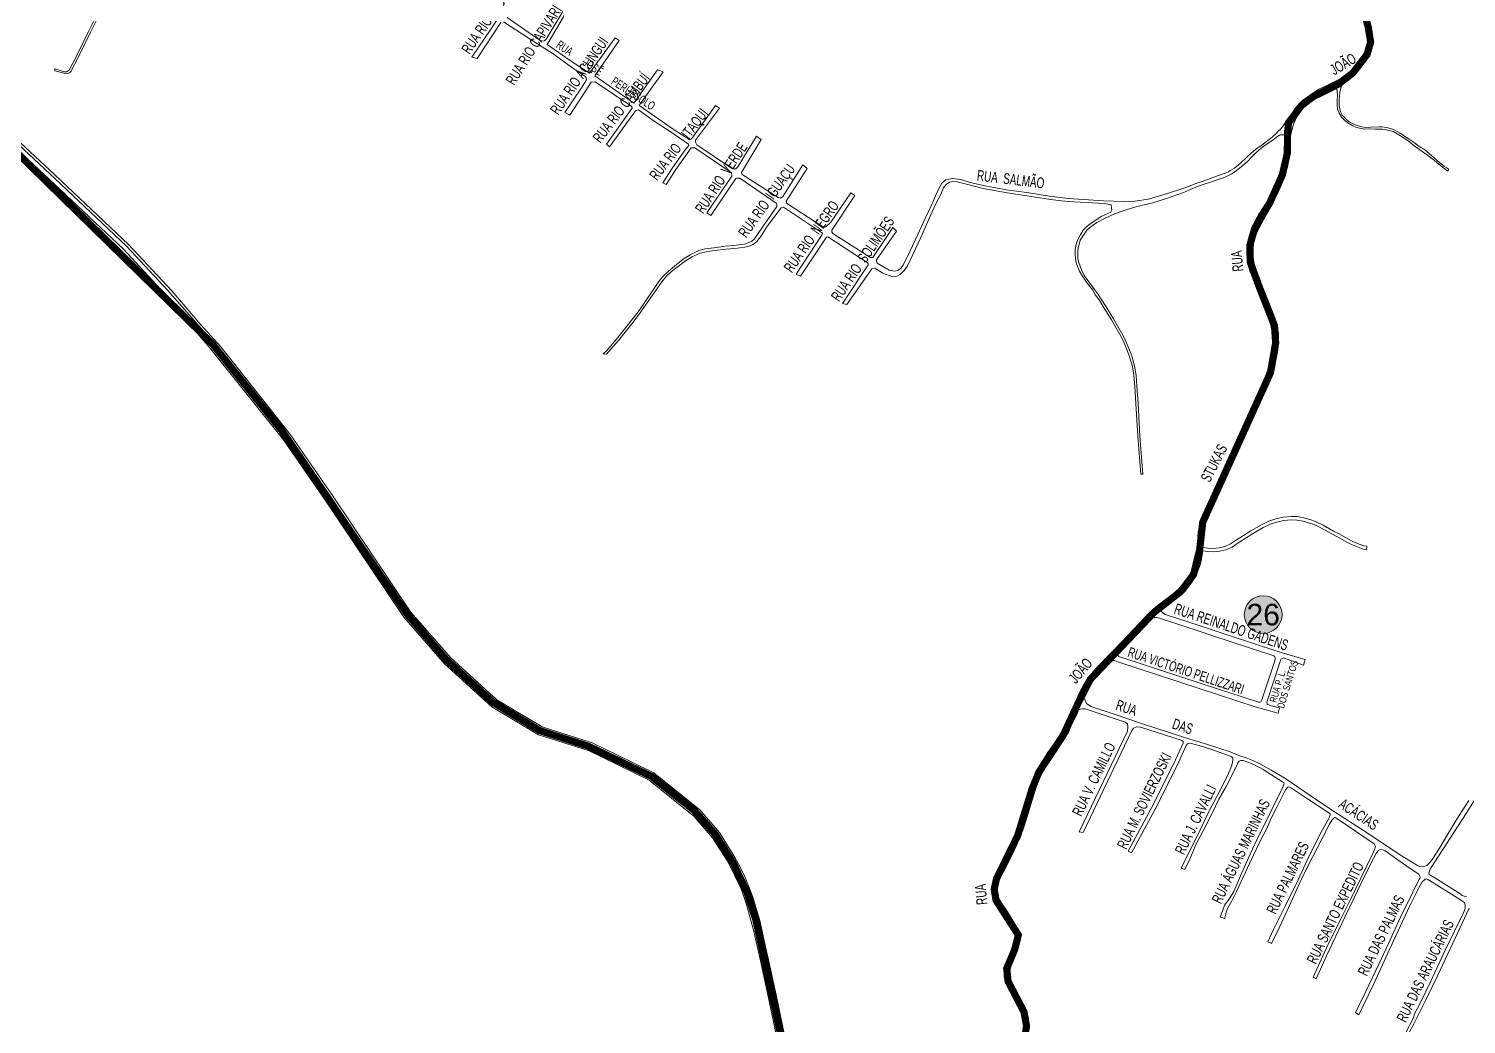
# Model space of a CAD drawing. Header units: millimetres. Extents: x 617885 to 663705, y 7172943 to 7234736.
# Drawn here: x 644964 to 646972, y 7178256 to 7179647 of the extents above; entities that cross this region are included whole.
import ezdxf
from ezdxf.enums import TextEntityAlignment as Align

# ---------------------------------------------------------------- set-up
doc = ezdxf.new("R2010")
doc.units = ezdxf.units.MM
doc.layers.add('BAIRROS', color=12, linetype='Continuous')
doc.layers.add('Escolas Municipais', color=21, linetype='Continuous')
doc.layers.add('TOP_VIAS 10.000', color=7, linetype='Continuous', lineweight=9)
doc.layers.add('VIAS', color=7, linetype='Continuous', lineweight=5)
doc.styles.add('LDUP', font='LDUP.SHX')
doc.styles.get("Standard").update_dxf_attribs({"font": 'arial.ttf'})

msp = doc.modelspace()

# ---------------------------------------------------------------- hatches: boundary and pattern name
at = {"layer": 'Escolas Municipais'}
h = msp.add_hatch(color=21, dxfattribs=at)
edge = h.paths.add_edge_path()
edge.add_arc((646688.3, 7178828.7), 26.4, 0, 360)

# ---------------------------------------------------------------- linework, layer by layer
at = {"layer": 'BAIRROS', "lineweight": 40, "ltscale": 0.3, "const_width": 10}
for points in [[(646037, 7178135.1), (645979.5, 7178402), (645967, 7178440.8), (645948.1, 7178481.1), (645923.2, 7178521.1), (645893.5, 7178554.9), (645833.9, 7178602.4), (645745.4, 7178644.8), (645677.7, 7178666.5), (645612.7, 7178705.8), (645548, 7178764.7), (645492.4, 7178829.1), (645316.6, 7179086.7), (645220.3, 7179206.7), (644718.4, 7179697.9)], [(644718.4, 7179697.9), (645220.3, 7179206.7), (645316.5, 7179086.7), (645492.4, 7178829.1), (645548, 7178764.7), (645612.7, 7178705.8), (645677.7, 7178666.5), (645745.4, 7178644.8), (645833.9, 7178602.4), (645893.5, 7178554.9), (645923.2, 7178521.1), (645948.1, 7178481.1), (645967, 7178440.8), (645979.5, 7178402), (646037, 7178135.1)], [(646829.4, 7179670.2), (646835, 7179649.6), (646838.4, 7179628.6), (646833.3, 7179611.1), (646813.7, 7179585.6), (646792.7, 7179569.4), (646757.4, 7179552), (646741.8, 7179539.9), (646723.7, 7179515.9), (646722.3, 7179502.7), (646722, 7179473.1), (646714.9, 7179442.7), (646697.5, 7179404.1), (646676.5, 7179368.7), (646669.7, 7179344.7), (646670.1, 7179321.2), (646681.1, 7179290.7), (646704, 7179232.5), (646705.7, 7179208.5), (646698.4, 7179166.6), (646603.8, 7178957.7), (646599.6, 7178919.8), (646591, 7178884.7), (646572.4, 7178860.3), (646536.9, 7178832.8), (646446.7, 7178738.2), (646430.4, 7178706.4), (646408.8, 7178659.8), (646374.9, 7178608.5), (646365.3, 7178585), (646345.2, 7178519.6), (646315.7, 7178459.6), (646312.5, 7178445.2), (646315.1, 7178429.4), (646346.2, 7178381), (646341.1, 7178360.6), (646329.9, 7178334.2), (646331.9, 7178316.1), (646354, 7178273.8), (646357.6, 7178254.3), (646354.5, 7178231)], [(646829.4, 7179670.2), (646835, 7179649.6), (646838.4, 7179628.6), (646833.3, 7179611.1), (646813.7, 7179585.6), (646792.7, 7179569.4), (646757.4, 7179552), (646741.8, 7179539.9), (646723.7, 7179515.9), (646722.3, 7179502.7), (646722, 7179473.1), (646714.9, 7179442.7), (646697.5, 7179404.1), (646676.5, 7179368.7), (646669.7, 7179344.7), (646670.1, 7179321.2), (646681.1, 7179290.7), (646704, 7179232.5), (646705.7, 7179208.5), (646698.4, 7179166.6), (646603.8, 7178957.7), (646599.6, 7178919.8), (646591, 7178884.7), (646572.4, 7178860.3), (646536.9, 7178832.8), (646446.7, 7178738.2), (646430.4, 7178706.4), (646408.8, 7178659.8), (646374.9, 7178608.5), (646365.3, 7178585), (646345.2, 7178519.6), (646315.7, 7178459.6), (646312.5, 7178445.2), (646315.1, 7178429.4), (646346.2, 7178381), (646341.1, 7178360.6), (646329.9, 7178334.2), (646331.9, 7178316.1), (646354, 7178273.8), (646357.6, 7178254.3), (646354.5, 7178231)]]:
    msp.add_lwpolyline(points, dxfattribs=at)
at = {"layer": 'Escolas Municipais', "color": 7, "lineweight": 5}
msp.add_circle((646688.3, 7178828.7), 26.4, dxfattribs=at)
at = {"layer": 'VIAS', "color": 253, "ltscale": 0.3}
for points in [[(645069.2, 7179680.7), (645049.8, 7179642.2), (645033, 7179608), (645022.6, 7179587.4), (645020.6, 7179585.6), (645018.4, 7179584.5), (645016.3, 7179584.1), (645000, 7179588.5), (645000, 7179591), (645013.3, 7179587.2), (645016.5, 7179586.8), (645020.1, 7179589.5), (645030.8, 7179610), (645046.9, 7179643.2), (645066.7, 7179682.5)], [(645632.2, 7179662.8), (645676.7, 7179631.7), (645681.8, 7179629.7), (645684.3, 7179630.2), (645686.7, 7179632.7), (645709.9, 7179671.5)], [(645714.2, 7179669.2), (645690.9, 7179630), (645688, 7179625), (645720.1, 7179602.8), (645747.1, 7179585.3), (645783, 7179634.6), (645788.3, 7179630.8), (645754.6, 7179581.2), (645808.7, 7179543.7), (645809.1, 7179543.4), (645842.1, 7179589.7), (645850, 7179586.9), (645817.1, 7179541.1), (645816.9, 7179539.7), (645817.7, 7179539.1), (645863.9, 7179507), (645887.3, 7179492.1)], [(644778.7, 7179648.9), (645000, 7179443.3), (645103.2, 7179345.8), (645163.5, 7179281.1), (645204.2, 7179233.4), (645231.8, 7179202.6), (645329.3, 7179080), (645388.2, 7178995.1), (645497.2, 7178832.6), (645553.3, 7178768.1), (645617.7, 7178709.4), (645680.7, 7178671.7), (645750.9, 7178649.4), (645836.8, 7178607.5), (645901.4, 7178555.9), (645928.5, 7178524.1), (645941.3, 7178503.9), (645943.2, 7178501), (645950.3, 7178489.3), (645957.3, 7178476.5), (645964.4, 7178461.3), (645971.1, 7178445.1), (645975.7, 7178432.3), (645979.1, 7178421.3), (645985, 7178401.1), (645990.9, 7178373.5), (645999.8, 7178333.5), (646009.9, 7178288.7), (646022, 7178229.5)], [(645623.4, 7179655.7), (645590, 7179605.4), (645582.7, 7179607.6), (645609.2, 7179646.5), (645618.6, 7179660.5)], [(645969.5, 7179343.2), (645964.1, 7179341.8), (645950.2, 7179340.2), (645938, 7179339), (645921.9, 7179337.3), (645912, 7179335.8), (645900.5, 7179333.1), (645890.6, 7179328.4), (645881.1, 7179323), (645861.6, 7179308.1), (645854, 7179301), (645847.9, 7179293.4), (645816.6, 7179248.5), (645806.4, 7179235), (645787.4, 7179211.8), (645773.5, 7179195.8), (645770.6, 7179192.7), (645766, 7179192.8), (645771.1, 7179197.8), (645784.8, 7179213.3), (645803, 7179236.1), (645816.6, 7179253.6), (645844, 7179294), (645849.3, 7179300.9), (645857.2, 7179308.6), (645865.9, 7179315.7), (645877.7, 7179325.4), (645887.8, 7179331.5), (645899.9, 7179337.2), (645908.9, 7179339.5), (645921.2, 7179341.3), (645936.4, 7179343.2), (645948.2, 7179344.2), (645963.7, 7179346.1), (645973.2, 7179350.1), (645977.6, 7179353.8), (645982.9, 7179360.9), (645989.8, 7179371.4), (646008.7, 7179398.9), (646009, 7179401.2), (646007.8, 7179403.7), (645957, 7179438.6), (645952.9, 7179438.5), (645951.4, 7179437.9), (645916.8, 7179386.3), (645910.9, 7179390.1), (645945.7, 7179441.1), (645946, 7179444), (645944.8, 7179446.4), (645894.2, 7179480.8), (645889.2, 7179481), (645867.6, 7179450.6), (645854.2, 7179429.5), (645849.6, 7179431.8), (645863.2, 7179452.9), (645880.8, 7179478), (645885.8, 7179484.2), (645885.6, 7179486.1), (645861.3, 7179502.8), (645835.8, 7179519.2), (645815.4, 7179533.7), (645812, 7179533.1), (645809.1, 7179529.1), (645775.1, 7179482.2), (645770.8, 7179485.8), (645806.8, 7179536.1), (645806.4, 7179538.7), (645754.8, 7179573.1), (645749.6, 7179572.4), (645741.9, 7179560.7), (645719.5, 7179526.4), (645712.8, 7179530.1), (645735.9, 7179564.6), (645742.7, 7179575.9), (645742.5, 7179578.9), (645740.7, 7179580.8), (645725.2, 7179591.3), (645696.3, 7179612), (645662.8, 7179633.6), (645627, 7179657)], [(646831.7, 7179650.8), (646833.2, 7179645.3), (646833.8, 7179641.1), (646834.3, 7179638), (646834.4, 7179635.9), (646834.5, 7179633.5), (646834.6, 7179630.1), (646833.9, 7179625.3), (646831.8, 7179619.3), (646828.8, 7179612.7), (646826.1, 7179607.5), (646821.7, 7179599.7), (646815.3, 7179592.1), (646810.5, 7179587.1), (646804.2, 7179583), (646796.8, 7179577.7), (646790.3, 7179574.4), (646779.1, 7179569), (646766.1, 7179562.8), (646757.1, 7179556.7), (646749.7, 7179551.8), (646743.5, 7179547.2), (646738.5, 7179542.2), (646732.7, 7179535.1), (646729.6, 7179530.5), (646726.9, 7179526.8), (646722.8, 7179521.8), (646720.2, 7179518), (646716.8, 7179511.8), (646713, 7179507.4), (646709.3, 7179504), (646706.3, 7179500.7), (646700.8, 7179495.7), (646686.2, 7179484.7), (646680, 7179480.5), (646672.1, 7179473.9), (646665.1, 7179467.2), (646656.2, 7179459), (646651.2, 7179454.8), (646648.2, 7179452.6), (646645.1, 7179450.6), (646642.2, 7179449), (646639.9, 7179447.5), (646635.3, 7179445.3), (646626, 7179442.2), (646616.7, 7179438.7), (646604.3, 7179434.4), (646600, 7179433), (646595.4, 7179431.4), (646580.4, 7179425.6), (646556, 7179417.5), (646528.2, 7179409.1), (646509, 7179406.3), (646493.9, 7179405.6), (646465.1, 7179406.7), (646415.9, 7179410), (646400.8, 7179411.8), (646389.9, 7179413.1), (646357.9, 7179418.4), (646329.4, 7179422.3), (646297.7, 7179428.2), (646278.7, 7179432.6), (646265.7, 7179436.7), (646253.7, 7179437.9), (646248.9, 7179437.2), (646244.9, 7179436.2), (646239.5, 7179431.5), (646235.6, 7179424.7), (646231, 7179414.5), (646224.3, 7179399.9), (646216.2, 7179382.3), (646205.4, 7179358.7), (646194.9, 7179336.8), (646185.1, 7179316.7), (646181.9, 7179312.7), (646178.8, 7179310.1), (646173.7, 7179308.3), (646165.8, 7179309.9), (646149, 7179319.8), (646148, 7179322.3), (646148.2, 7179324.2), (646175.8, 7179364.5), (646170.9, 7179369.4), (646142.7, 7179327.7), (646139.7, 7179327.4), (646086.8, 7179361.3), (646085.6, 7179363.3), (646085.6, 7179365.7), (646117.6, 7179414.4), (646112.1, 7179417.9), (646084, 7179376.9), (646077.2, 7179370.4), (646074.6, 7179369.6), (646022.2, 7179403.5), (646021.7, 7179406.2), (646051, 7179452), (646044.9, 7179456.9), (646017.3, 7179412.8), (646014.1, 7179410.7), (646010.6, 7179411.3), (645960.2, 7179443.6), (645959.4, 7179446.5), (645986.7, 7179492.3), (645980.4, 7179497.3), (645954.5, 7179454.4), (645951.4, 7179451.3), (645946.9, 7179451.6), (645897.1, 7179485.1), (645895, 7179488.6), (645895.2, 7179491.4), (645928.5, 7179536.1), (645922.9, 7179539.9), (645890, 7179494), (645887.3, 7179492.1)], [(646460, 7178758.8), (646470.7, 7178769.9), (646478.6, 7178778), (646499.6, 7178800), (646515.1, 7178816.1), (646528.2, 7178830.1), (646533.8, 7178835.2), (646540.6, 7178841.3), (646551.6, 7178849.8), (646561.2, 7178856.8), (646572.4, 7178866.1), (646581.2, 7178877.1), (646587.3, 7178886.9), (646591.9, 7178898.4), (646594.4, 7178907.9), (646595.7, 7178915.9), (646596.4, 7178929.3), (646597.5, 7178944.3), (646600, 7178956.1), (646601.1, 7178961.4), (646607, 7178976.1), (646621.6, 7179007.5), (646678.9, 7179133.9), (646691.3, 7179161.5), (646696.3, 7179174.9), (646698.2, 7179185.1), (646700.2, 7179196.4), (646701.8, 7179209.6), (646701.5, 7179221.1), (646697.4, 7179240.1), (646684.4, 7179273.1), (646683.6, 7179274.8), (646679.9, 7179282.9), (646676.5, 7179292.3), (646673.1, 7179300.6), (646670, 7179307.3), (646667.8, 7179315.8), (646666.4, 7179322.4), (646666, 7179326.9), (646665.8, 7179331.5), (646665.8, 7179335.9), (646666.2, 7179341.6), (646666.9, 7179346.3), (646667.5, 7179351.2), (646668.8, 7179358), (646670.4, 7179362.7), (646672.5, 7179368.6), (646674.2, 7179372.7), (646677.9, 7179380.5), (646682.1, 7179387.9), (646688.4, 7179397.4), (646691.8, 7179403.2), (646697.5, 7179412.8), (646701.9, 7179422.2), (646706, 7179431.5), (646708.8, 7179438.3), (646712, 7179446.4), (646714.6, 7179455.4), (646718, 7179467.3), (646719.3, 7179476), (646719.3, 7179485), (646719.4, 7179489.1), (646719.3, 7179493.5), (646719.1, 7179496.5), (646718.2, 7179498.3), (646716.9, 7179498.8), (646712.5, 7179498.8), (646711.2, 7179498.6), (646708.7, 7179497), (646702, 7179492.2), (646687.9, 7179482.2), (646682.4, 7179477.4), (646677.3, 7179473.4), (646672.8, 7179468.6), (646666.1, 7179461.3), (646659.8, 7179455.9), (646651, 7179449), (646644.4, 7179444.7), (646636.1, 7179440.5), (646621.6, 7179435.1), (646600, 7179428), (646597.4, 7179427.1), (646577.1, 7179418.3), (646553.1, 7179410), (646533.9, 7179403.9), (646511.8, 7179398.9), (646492.8, 7179392.8), (646480.3, 7179388.5), (646465.5, 7179381.7), (646456, 7179376.5), (646445.4, 7179368.9), (646441.9, 7179365.9), (646436.4, 7179357.5), (646432.7, 7179351.8), (646431, 7179345.7), (646429.2, 7179339.2), (646429.2, 7179334), (646429.3, 7179325.6), (646430.6, 7179320.4), (646434.4, 7179310.4), (646438.2, 7179302.3), (646446.3, 7179291.6), (646452.6, 7179283), (646458.1, 7179275.2), (646461, 7179270.8), (646468.8, 7179258.6), (646479, 7179241.9), (646488.3, 7179225.8), (646494, 7179216), (646499.7, 7179202.7), (646504.6, 7179190), (646508.7, 7179175.8), (646510.8, 7179162.9), (646511.9, 7179147.6), (646513.6, 7179123.9), (646516, 7179078), (646520.3, 7179025), (646517.2, 7179024.7), (646512.9, 7179077.8), (646510.4, 7179123.7), (646508.8, 7179147.4), (646507.7, 7179162.5), (646505.6, 7179175.1), (646501.7, 7179189), (646496.8, 7179201.5), (646491.1, 7179214.6), (646485.6, 7179224.2), (646476.3, 7179240.3), (646466.1, 7179257), (646459.1, 7179268.6), (646454.2, 7179275.1), (646450.1, 7179281.9), (646444.3, 7179289.6), (646436.3, 7179300.5), (646431.6, 7179308.4), (646427.5, 7179318.9), (646425.9, 7179325.5), (646425.4, 7179333), (646425.5, 7179339), (646427.5, 7179347.4), (646429.4, 7179352.7), (646433, 7179359.5), (646437, 7179366.1), (646442.4, 7179371.5), (646449.3, 7179376.7), (646462.9, 7179385.4), (646475.3, 7179390.8), (646476.6, 7179393.9), (646476.5, 7179397.1), (646475.7, 7179401), (646466.4, 7179402.9), (646415.6, 7179405.9), (646401.9, 7179407.4), (646388.2, 7179409.2), (646358.1, 7179413.9), (646330.6, 7179417.7), (646296.9, 7179424.2), (646277.3, 7179429), (646264.4, 7179432.3), (646260.8, 7179433.4), (646254.5, 7179433.6), (646250.2, 7179432.9), (646245.2, 7179429.7), (646241.2, 7179424.3), (646238.3, 7179416.5), (646230.6, 7179401.6), (646221.1, 7179381), (646210.1, 7179355.7), (646191.4, 7179316.1), (646186.9, 7179309.6), (646181.7, 7179304.3), (646176.2, 7179301.3), (646169.3, 7179301.1), (646156.7, 7179305.7), (646145.5, 7179312.8), (646141.6, 7179311.8), (646106.7, 7179261.8), (646100.5, 7179263.3), (646136.2, 7179317.5), (646136.3, 7179319.6), (646080.2, 7179356.5), (646078.1, 7179356.1), (646041.7, 7179301.3), (646035.8, 7179304.1), (646072, 7179359.9), (646072.6, 7179361.8), (646018.1, 7179397.8), (646014.8, 7179397.2), (645994.4, 7179369.8), (645987.2, 7179358.4), (645981, 7179349.8), (645975.9, 7179345.9), (645969.5, 7179343.2)], [(646460, 7178758.8), (646455.8, 7178754.8)], [(646460, 7178758.8), (646455.8, 7178754.8)], [(646455.8, 7178754.8), (646460, 7178758.8)], [(646353.4, 7178253.5), (646352.5, 7178263.1), (646350.4, 7178271.6), (646343.6, 7178284.3), (646335.4, 7178300.6), (646329.2, 7178312.6), (646326.6, 7178322.3), (646326.5, 7178332.1), (646328.7, 7178342.2), (646337.8, 7178363.7), (646339.8, 7178370.9), (646341.2, 7178375.7), (646341.4, 7178380.6), (646324.5, 7178409), (646316.1, 7178420.7), (646310.9, 7178430.1), (646308.8, 7178441.7), (646309.2, 7178450), (646311.4, 7178458.7), (646317.7, 7178471.9), (646325, 7178485.3), (646329.4, 7178494.5), (646335.9, 7178508.4), (646340.6, 7178519.8), (646344.8, 7178530.3), (646351, 7178548.3), (646360.7, 7178581), (646365.6, 7178596), (646369.8, 7178605.7), (646373.9, 7178614.4), (646379.5, 7178623.6), (646387.3, 7178635.8), (646397.1, 7178649.9), (646403.9, 7178659.7), (646409, 7178668.3), (646414.3, 7178679.8), (646420.5, 7178692.4), (646426, 7178705.4), (646430, 7178715.9), (646432.7, 7178721.8), (646437.4, 7178729.9), (646441.8, 7178737.5), (646448.4, 7178746), (646455.8, 7178754.8)], [(646361.4, 7178253.8), (646360.4, 7178264.4), (646358, 7178274.4), (646350.7, 7178288), (646342.5, 7178304.2), (646336.7, 7178315.5), (646334.6, 7178323.4), (646334.5, 7178331.3), (646336.4, 7178339.8), (646345.4, 7178361.1), (646347.5, 7178368.7), (646349.2, 7178374.4), (646349.5, 7178382.6), (646331.2, 7178413.3), (646322.9, 7178425), (646318.6, 7178432.9), (646316.9, 7178442.2), (646317.1, 7178448.8), (646319, 7178456), (646324.8, 7178468.3), (646332.2, 7178481.7), (646336.7, 7178491.1), (646343.2, 7178505.1), (646348, 7178516.7), (646352.3, 7178527.5), (646358.6, 7178545.9), (646368.4, 7178578.6), (646373.1, 7178593.2), (646377.1, 7178602.4), (646381, 7178610.6), (646386.3, 7178619.3), (646394, 7178631.4), (646403.7, 7178645.3), (646410.6, 7178655.4), (646416.1, 7178664.6), (646421.5, 7178676.4), (646427.7, 7178689.1), (646430.4, 7178695.4), (646433.2, 7178696.5), (646435.6, 7178697.1), (646439.7, 7178697.2), (646495.5, 7178678.5), (646498.6, 7178676), (646499.2, 7178671.7), (646498.9, 7178666), (646431.2, 7178525.3), (646436.9, 7178524.3), (646504.5, 7178665.6), (646507.3, 7178670.1), (646511.6, 7178671.7), (646516.8, 7178671.4), (646573.6, 7178653), (646576.6, 7178651.5), (646576.4, 7178648.8), (646565.8, 7178625.8), (646535.1, 7178563.6), (646499.7, 7178498.1), (646504.2, 7178495.8), (646540.3, 7178562), (646570.6, 7178623.1), (646580.5, 7178645.9), (646582.6, 7178648.1), (646586.2, 7178649.2), (646600, 7178645.1), (646616.5, 7178640.1), (646643.7, 7178630.6), (646645.8, 7178628.5), (646645.8, 7178626.1), (646645.4, 7178622.1), (646644, 7178617.1), (646639.9, 7178606.5), (646630.6, 7178587.7), (646613, 7178554.3), (646600, 7178528.1), (646573.5, 7178474.4), (646578.7, 7178472.3), (646586, 7178487.1), (646594.7, 7178508.6), (646600, 7178518.5), (646604.4, 7178526.6), (646617.6, 7178552.1), (646626.3, 7178570.8), (646636.7, 7178588.6), (646651.9, 7178618.7), (646653, 7178621.5), (646654.5, 7178623.7), (646656.9, 7178625), (646660.2, 7178624.8), (646666.9, 7178622.6), (646675, 7178619.1), (646688.2, 7178612.2), (646715.4, 7178595.2), (646717.2, 7178594), (646717.4, 7178593.1), (646717.1, 7178591.4), (646713.8, 7178583.2), (646705.5, 7178566.9), (646695.1, 7178545.8), (646682.7, 7178521), (646670.2, 7178493.9), (646656.5, 7178463.9), (646647.3, 7178441.8), (646640.5, 7178430.9), (646634.3, 7178422.6), (646631.3, 7178414.5), (646629.7, 7178409.9), (646628.8, 7178405.8), (646634.8, 7178404.2), (646636.5, 7178412.9), (646639.1, 7178418.8), (646644.5, 7178428.8), (646651, 7178441.9), (646669.6, 7178481.9), (646684.6, 7178513.1), (646693.4, 7178529.8), (646700, 7178545.3), (646707.8, 7178560.6), (646717.6, 7178579.9), (646720.1, 7178584.5), (646721.8, 7178586.7), (646722.7, 7178587.5), (646724, 7178587.8), (646725.1, 7178587.6), (646727.9, 7178586), (646751.4, 7178570.5), (646778.4, 7178552.4), (646781.9, 7178550.3), (646781.9, 7178548.9), (646781.2, 7178547.6), (646780, 7178543.9), (646767, 7178520.3), (646749.5, 7178485.4), (646737, 7178458.3), (646719.4, 7178422.3), (646702.2, 7178387.6), (646694.9, 7178371.4), (646699.8, 7178369.3), (646710.4, 7178391.1), (646723.2, 7178418), (646741.9, 7178459.3), (646757, 7178489.8), (646770.1, 7178515.1), (646780.9, 7178535.9), (646784.8, 7178542.1), (646787, 7178544.4), (646787.6, 7178545.3), (646789, 7178545), (646791, 7178544), (646814.4, 7178528), (646843.4, 7178508.2), (646845.2, 7178504.6), (646844.9, 7178503.1), (646844.2, 7178501.3), (646841.4, 7178494.8), (646824.6, 7178460.5), (646810.9, 7178431.6), (646797.6, 7178405.5), (646776.9, 7178362.9), (646758.2, 7178322.1), (646762.5, 7178319.8), (646776.7, 7178351.9), (646802.2, 7178406.1), (646814.9, 7178432.1), (646830.2, 7178464.1), (646842.4, 7178488.1), (646846.8, 7178495.7), (646849.3, 7178499.1), (646851.1, 7178500), (646853.1, 7178500.3), (646855, 7178499.9), (646858.5, 7178498.4), (646891, 7178475.8), (646905.7, 7178465.9), (646907.6, 7178461.7), (646907.1, 7178459.9), (646906.2, 7178458.8), (646897.4, 7178440.8), (646880, 7178405.9), (646863.3, 7178369.2), (646850, 7178340.1), (646831, 7178301), (646817.3, 7178272.7), (646822.1, 7178269.3), (646842.3, 7178311.9), (646864.5, 7178360.8), (646892.5, 7178420.9), (646905.9, 7178446.9), (646910.3, 7178455.1), (646913.5, 7178458.2), (646914.5, 7178458.9), (646916.6, 7178459.3), (646918.4, 7178458.4), (646920.5, 7178457.2), (646947.7, 7178440.6), (646965.4, 7178429), (646969.4, 7178426.5), (646970.4, 7178422.4), (646970.4, 7178418.6), (646969.9, 7178416.8), (646968, 7178411.8), (646942.3, 7178359.9), (646922.3, 7178316.6), (646907, 7178284.8), (646899.8, 7178270.7), (646898.4, 7178265.8), (646896.7, 7178262.6), (646888.1, 7178245.6)], [(646888.7, 7178237.9), (646898.5, 7178257), (646916, 7178291.3), (646931.6, 7178323.8), (646960.3, 7178384.6), (646975.9, 7178418.7)]]:
    msp.add_lwpolyline(points, dxfattribs=at)
at = {"layer": 'VIAS', "color": 253}
for points in [[(644772.5, 7179642.4), (645000, 7179429.6), (645095.8, 7179339), (645153.2, 7179277.3), (645216.6, 7179205.3), (645322.1, 7179074.6), (645380.8, 7178990), (645490.1, 7178827.2), (645546.8, 7178761.8), (645612.3, 7178702.1), (645677, 7178663.5), (645747.5, 7178641), (645831.9, 7178599.9), (645895.1, 7178549.4), (645921.3, 7178518.7), (645941.3, 7178487.6), (645942.9, 7178485), (645949.6, 7178472.6), (645956.5, 7178457.8), (645963.1, 7178442), (645967.6, 7178429.6), (645970.9, 7178418.8), (645976.7, 7178398.9), (645982.6, 7178371.7), (645991.4, 7178331.6), (646001.5, 7178286.9), (646013.6, 7178227.7)], [(644776.6, 7179646.7), (645000, 7179438), (645100.1, 7179343.3), (645157.8, 7179281.4), (645225, 7179205.1), (645326.9, 7179078.2), (645385.7, 7178993.4), (645494.8, 7178830.8), (645551.1, 7178766), (645615.9, 7178707), (645679.5, 7178669), (645749.8, 7178646.6), (645835.2, 7178605), (645899.3, 7178553.7), (645926.1, 7178522.3), (645941.3, 7178499.8), (645948.4, 7178488.1), (645955.3, 7178475.5), (645962.4, 7178460.4), (645969, 7178444.3), (645973.6, 7178431.6), (645977, 7178420.6), (645982.8, 7178400.5), (645988.7, 7178373), (645997.6, 7178333), (646007.7, 7178288.2), (646019.8, 7178229)], [(644770.5, 7179640.2), (645000, 7179424.8), (645073.7, 7179356), (645154.9, 7179270.7), (645177.1, 7179245.8), (645198.9, 7179221.7), (645214.5, 7179204.3), (645319.7, 7179072.8), (645378.3, 7178988.3), (645487.7, 7178825.3), (645544.6, 7178759.7), (645610.5, 7178699.7), (645675.8, 7178660.7), (645746.4, 7178638.3), (645830.3, 7178597.3), (645893, 7178547.2), (645918.9, 7178516.9), (645940.3, 7178483.6), (645958.8, 7178445.5), (645966, 7178425.2), (645971.5, 7178405.2), (645976, 7178387.6), (645986.3, 7178343.1), (645998.7, 7178286.4), (646014.5, 7178210.8)], [(646600, 7178732.8), (646681.5, 7178706.2), (646683.4, 7178706.1), (646685, 7178707), (646686.4, 7178709.8), (646704.5, 7178764.2), (646705.2, 7178767.2), (646704.7, 7178769.8), (646703.1, 7178771.1), (646615.3, 7178800), (646600, 7178805), (646546.4, 7178822.7), (646543.4, 7178823.9), (646539.4, 7178824.5), (646533.8, 7178824.4), (646520.9, 7178810.6), (646510.7, 7178800), (646484.4, 7178772.5), (646486.7, 7178770.2), (646491, 7178768.5), (646600, 7178732.8)]]:
    msp.add_lwpolyline(points, dxfattribs=at)
at = {"layer": 'VIAS', "color": 253, "flags": 128}
for points in [[(646838.3, 7179650.1), (646840, 7179642), (646841.8, 7179633.6), (646842.3, 7179629.9), (646841.6, 7179625), (646839.7, 7179618.2), (646835.3, 7179609.7), (646830.9, 7179602.5), (646825.4, 7179595.1), (646817.1, 7179585), (646807.9, 7179577.3), (646803.7, 7179573.3), (646799.5, 7179569.6), (646797.4, 7179566.7), (646796.6, 7179564), (646795.8, 7179560.8), (646795.3, 7179557.8), (646794.9, 7179553.1), (646794.3, 7179547.5), (646794.2, 7179543), (646794.3, 7179540.1), (646795.3, 7179535.3), (646796.5, 7179530.9), (646798.7, 7179526.3), (646802.1, 7179522.7), (646806, 7179518.9), (646810.8, 7179515.9), (646816, 7179513.5), (646821.4, 7179511.6), (646826, 7179510.3), (646831.1, 7179509.4), (646838.5, 7179509.7), (646850.3, 7179510.2), (646854.4, 7179510.3), (646860.3, 7179509.4), (646866.4, 7179507.8), (646872.3, 7179505.5), (646878.9, 7179501.8), (646891, 7179493.7), (646892.1, 7179493), (646893.7, 7179492.1), (646900.8, 7179487.1), (646901.9, 7179486.1), (646906.1, 7179482.7), (646914.2, 7179477.8), (646923.5, 7179470.2), (646931.9, 7179462.8), (646937.3, 7179457.9), (646941.5, 7179454.9), (646944.7, 7179452.8), (646947.2, 7179451.1), (646946.5, 7179448.3), (646944.2, 7179449.6), (646938.6, 7179453.7), (646927.6, 7179463), (646916.5, 7179471.7), (646899.3, 7179483.5), (646893.1, 7179488.5), (646886, 7179493.8), (646875.5, 7179500.4), (646869.8, 7179503.5), (646862.2, 7179505.6), (646855.1, 7179507), (646848.2, 7179507), (646845.1, 7179507), (646837.2, 7179507.2), (646830.1, 7179507), (646822.8, 7179508.3), (646817.6, 7179509.7), (646813.5, 7179511.4), (646807.8, 7179514.8), (646802.6, 7179518.6), (646798, 7179523.3), (646794.4, 7179529.1), (646792.2, 7179534.7), (646791.6, 7179541.3), (646791.5, 7179545.5), (646792.1, 7179554.8), (646791.8, 7179558.9), (646791.8, 7179559.7), (646791.6, 7179561.5), (646790.6, 7179562.6), (646789.2, 7179563), (646788.3, 7179563), (646785.6, 7179562.2), (646774.4, 7179557.5), (646762.1, 7179550.9), (646755.3, 7179546.9), (646750.3, 7179543.5), (646746.7, 7179539.5), (646742.8, 7179535.2), (646738.8, 7179529.2), (646735.4, 7179523.9), (646733, 7179519), (646730.6, 7179513.7), (646728.6, 7179506.9), (646726.9, 7179500.1), (646726.6, 7179496), (646726.5, 7179492.1), (646726.4, 7179487.3), (646726.2, 7179481.8), (646725.3, 7179475.2), (646724.3, 7179466.8), (646722.1, 7179453.9), (646717.1, 7179438.4), (646713.7, 7179428.9), (646707.4, 7179414.8), (646700.6, 7179401.5), (646694.9, 7179392.3), (646690.4, 7179383.6), (646686.3, 7179376.2), (646682.5, 7179368.9), (646680.8, 7179365.2), (646678.4, 7179359.5), (646676.3, 7179352.4), (646674.9, 7179347.1), (646674.2, 7179341.2), (646674, 7179335.9), (646673.9, 7179331.2), (646674.2, 7179327.7), (646675.1, 7179322.1), (646675.4, 7179321), (646676.6, 7179316.5), (646678.5, 7179311), (646682.5, 7179299.8), (646686.8, 7179287.8), (646693.4, 7179271.7), (646705.1, 7179242.4), (646709.5, 7179222), (646709.8, 7179209.2), (646709.6, 7179207.3), (646709, 7179202.3), (646708.1, 7179195.3), (646706.1, 7179183.7), (646704, 7179172.8), (646698.7, 7179158.4), (646686.2, 7179130.6), (646628.9, 7179004.1), (646614.4, 7178972.9), (646608.8, 7178959.1), (646605.4, 7178943.2), (646604.4, 7178928.8), (646604.1, 7178922.5), (646610.9, 7178921.6), (646618.2, 7178921.2), (646627.1, 7178922.1), (646634.6, 7178923.8), (646642.5, 7178927.4), (646650.8, 7178933.2), (646655.5, 7178936.1), (646671, 7178945.5), (646686, 7178954.3), (646696.3, 7178959.3), (646705.9, 7178962.3), (646716.1, 7178964.8), (646727.9, 7178965.8), (646735.9, 7178965.5), (646745, 7178963.8), (646753.6, 7178961.4), (646761.3, 7178958.9), (646771.9, 7178953.5), (646786.5, 7178945.4), (646794.2, 7178941.3), (646806.5, 7178934.6), (646813.5, 7178931), (646820.2, 7178927.8), (646829.1, 7178924.6), (646833.1, 7178924.3), (646832.8, 7178919.7), (646828.1, 7178920), (646818.5, 7178923.6), (646811.5, 7178926.8), (646804.4, 7178930.5), (646792, 7178937.2), (646784.3, 7178941.3), (646769.8, 7178949.4), (646759.5, 7178954.6), (646752.2, 7178957), (646743.9, 7178959.3), (646735.3, 7178960.8), (646728, 7178961.2), (646716.8, 7178960.2), (646707.2, 7178957.9), (646698, 7178955), (646688.2, 7178950.2), (646673.3, 7178941.5), (646655.5, 7178930.4), (646653.5, 7178929.1), (646644.9, 7178923.1), (646636.2, 7178919.2), (646627.9, 7178917.3), (646618.3, 7178916.4), (646610.5, 7178916.7), (646603.8, 7178917.6), (646603.7, 7178915), (646602.2, 7178906.2), (646600, 7178897.9), (646599.5, 7178895.9), (646594.5, 7178883.2), (646587.8, 7178872.4), (646578.2, 7178860.5), (646566.1, 7178850.4), (646556.3, 7178843.4), (646545.7, 7178835.2), (646546.4, 7178832.9), (646548.8, 7178830.1), (646551.4, 7178828.9), (646600, 7178812.9), (646639.4, 7178800), (646710.1, 7178776.8), (646746.9, 7178765.7), (646744.8, 7178758.1), (646716.5, 7178768.1), (646714.7, 7178767.5), (646713.1, 7178766.3), (646712.4, 7178764.4), (646711.8, 7178762.9), (646693.6, 7178707.8), (646693.3, 7178705.9), (646693.7, 7178704.2), (646694.9, 7178703.2), (646696.9, 7178702.3), (646699.8, 7178701.2), (646711.1, 7178698.2), (646709.3, 7178690.8), (646677.1, 7178699.7), (646600, 7178725), (646485.1, 7178762.7), (646480.7, 7178764.6), (646476.4, 7178764.3), (646465.6, 7178753.1), (646461.6, 7178749.3), (646454.6, 7178741), (646448.4, 7178733.1), (646444.3, 7178726), (646439.8, 7178718.2), (646437.8, 7178713.6), (646439.5, 7178708.5), (646441.4, 7178704.5), (646447.5, 7178700.4), (646480.2, 7178689.5), (646519.5, 7178676), (646575.7, 7178658.1), (646585.9, 7178654.7), (646600, 7178650.4), (646608.9, 7178647.7), (646642.1, 7178636.8), (646654.1, 7178632), (646664.5, 7178628.5), (646673.6, 7178624.9), (646684.7, 7178619.8), (646699.5, 7178611.5), (646718.5, 7178600.3), (646755.3, 7178575.1), (646789.2, 7178552.2), (646826.9, 7178527.8), (646884, 7178490.3), (646900.3, 7178480.3), (646903.2, 7178478), (646907.2, 7178476.6), (646909.8, 7178476.1), (646912.6, 7178476.6), (646916.7, 7178478.2), (646920.6, 7178481.6), (646925.7, 7178488.4), (646934.8, 7178502.1), (646945.4, 7178520.5), (646957.7, 7178541.5), (646975.6, 7178569.1)], [(646985.1, 7178571.6), (646971.9, 7178550.8), (646954.7, 7178524.3), (646923, 7178475.2), (646921.2, 7178472), (646920.4, 7178469.8), (646919.5, 7178467.2), (646920.1, 7178465.4), (646928.1, 7178460.7), (646948.1, 7178448.4), (646962.2, 7178439.6), (646966.4, 7178436.2), (646969.2, 7178435.3), (646972.2, 7178434.9)]]:
    msp.add_lwpolyline(points, dxfattribs=at)

# ---------------------------------------------------------------- texts
at = {"layer": 'Escolas Municipais', "color": 7}
msp.add_text('26', height=30, dxfattribs=at).set_placement((646688.3, 7178828.7), align=Align.MIDDLE_CENTER)
at = {"layer": 'TOP_VIAS 10.000', "color": 251, "style": 'LDUP', "width": 0.69}
for s, height, rotation, p in [('RUA RIO PASSAÚNA', 15, 55.3948, (645579.4, 7179610.5)), ('RUA RIO CAPIVARI', 15, 57.7752, (645641.8, 7179567.1)), ('RUA RIO AÇUNGUI', 15, 55.5555, (645703.4, 7179525.6)), ('RUA       JOSÉ      PERUSSOLO', 12, 326.4719, (645699.3, 7179621.7)), ('JOÃO', 15, 31, (646787.6, 7179581.8)), ('RUA RIO CAMBUÍ', 15, 52.5006, (645762.3, 7179486.4)), ('RUA RIO    ITAQUI', 15, 52.5006, (645841.4, 7179434)), ('RUA RIO  VERDE', 15, 56.4042, (645906, 7179387.7)), ('RUA RIO  IGUAÇU', 15, 54.3507, (645966, 7179354.1)), ('RUA  SALMÃO', 15, 353.1363, (646287.7, 7179435.2)), ('RUA RIO  NEGRO', 15, 54.8084, (646029.7, 7179305.1)), ('RUA RIO  SOLIMÕES', 15, 55.458, (646095.8, 7179264.8)), ('RUA', 15, 95, (646660.6, 7179308.6)), ('STUKAS', 15, 63, (646613.6, 7179012.3)), ('RUA REINALDO GADENS', 15, 341.5959, (646562.5, 7178830.5)), ('RUA VICTÓRIO PELLIZZARI', 14, 341.5959, (646497.9, 7178770.4)), ('JOÃO', 15, 49.9808, (646426.7, 7178731.1)), ('RUA P. L.', 10, 72.9624, (646706.4, 7178705)), ('DOS SANTOS', 10, 72.9624, (646717.1, 7178696.8)), ('RUA              DAS', 15, 341.5959, (646481.1, 7178696)), ('RUA V. CAMILLO', 15, 64.052, (646434.1, 7178545.6)), ('RUA M. SOVIERZOSKI', 15, 64.052, (646496.9, 7178499.6)), ('RUA J. CAVALLI', 15, 64.052, (646577.7, 7178492.1)), ('RUA ÁGUAS MARINHAS', 15, 64.052, (646629.1, 7178423.4)), ('ACÁCIAS', 15, 326.3807, (646792.3, 7178560.2)), ('RUA PALMARES', 15, 64.052, (646705.5, 7178408.9)), ('RUA SANTO EXPEDITO', 15, 64.052, (646761.9, 7178339.2)), ('RUA', 15, 95, (646302.9, 7178423.8)), ('RUA DAS PALMAS', 15, 64.052, (646833.2, 7178322.5)), ('RUA DAS ARAUCÁRIAS', 15, 64.052, (646887.4, 7178257.8))]:
    msp.add_text(s, height=height, rotation=rotation, dxfattribs=at).set_placement(p)

doc.saveas('drawing.dxf')
